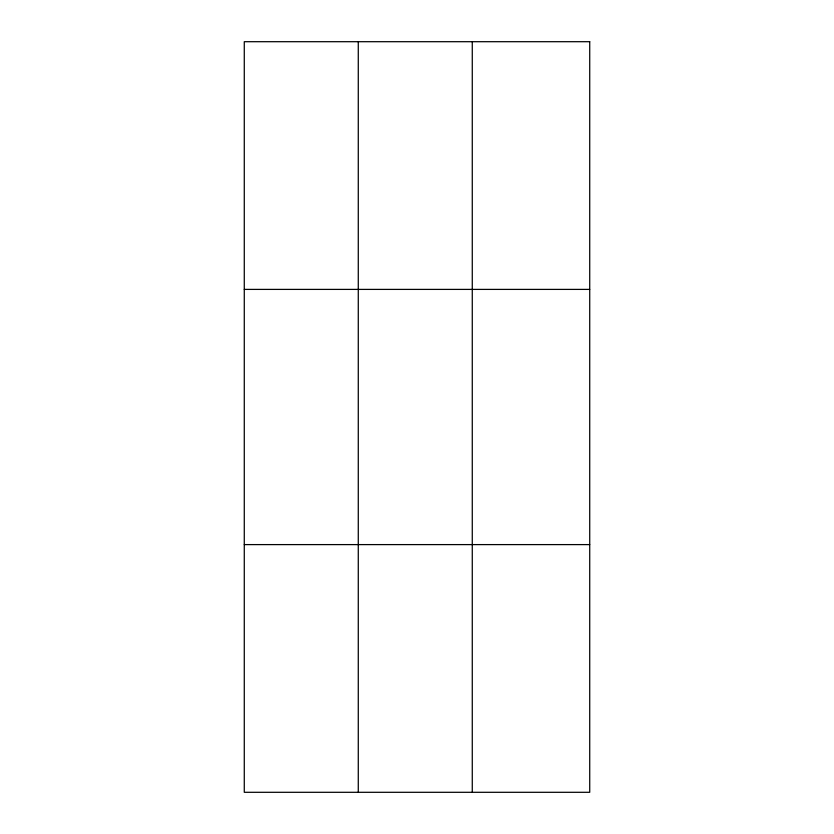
<?xml version="1.0" encoding="UTF-8"?>
<svg xmlns="http://www.w3.org/2000/svg" width="834" height="834" viewBox="0 0 834 834"><rect width="100%" height="100%" fill="white"/><g stroke="black" fill="none" stroke-linecap="round" stroke-linejoin="round"><path stroke-width="1.25" d="M358.276 792.3L358.276 41.7M472.273 792.3L472.273 41.7M244.279 289.398L589.721 289.398M244.279 544.602L589.721 544.602M589.721 41.7L589.721 792.3L244.279 792.3L244.279 41.7L589.721 41.7"/></g></svg>
